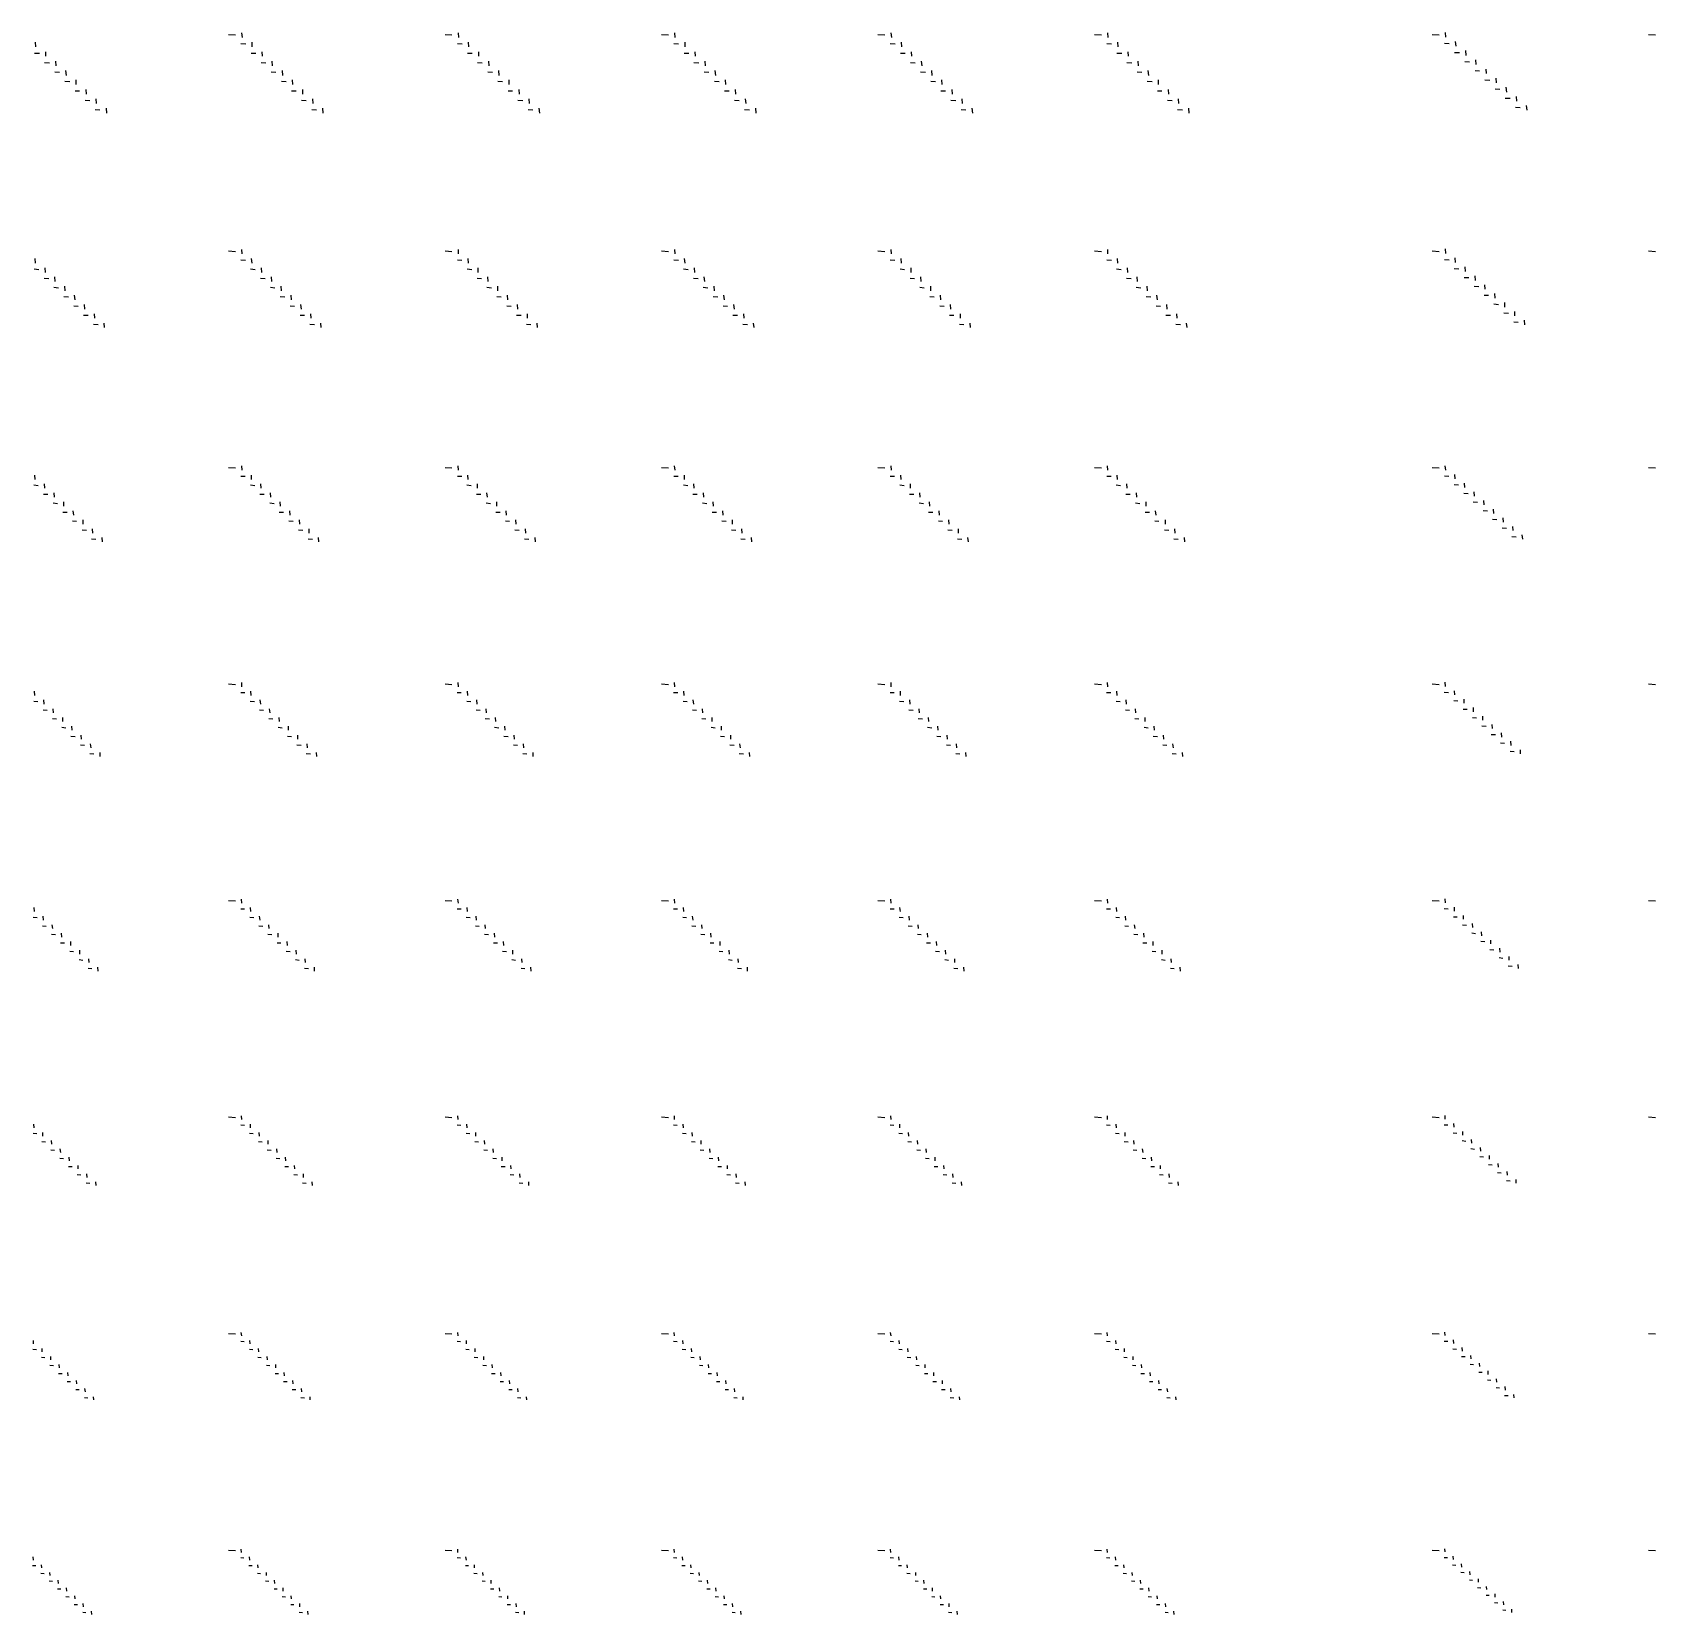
# Model space of a CAD drawing. Extents: x 0 to 300000, y 0 to 300000.
# Drawn here: x 149290 to 186780, y 187415 to 223950 of the extents above; entities that cross this region are included whole.
import ezdxf

# ---------------------------------------------------------------- set-up
doc = ezdxf.new("R2010")
doc.units = 0
doc.header["$MEASUREMENT"] = 0
doc.layers.get('0').update_dxf_attribs({"linetype": 'CONTINUOUS'})

msp = doc.modelspace()

# ---------------------------------------------------------------- linework, layer by layer
at = {"color": 7}
for p, q in [((153820, 223905), (153980, 223895)), ((154120, 223945), (154130, 223835)), ((158820, 223905), (158980, 223895)), ((159120, 223945), (159130, 223835)), ((163820, 223905), (163980, 223895)), ((164120, 223945), (164130, 223835)), ((168820, 223905), (168980, 223895)), ((169120, 223945), (169130, 223835)), ((173820, 223905), (173980, 223895)), ((174120, 223945), (174130, 223835)), ((181620, 223905), (181780, 223895)), ((181920, 223950), (181930, 223840)), ((186620, 223905), (186780, 223895)), ((149340, 223475), (149450, 223470)), ((149355, 223725), (149360, 223615)), ((149590, 223505), (149595, 223400)), ((154105, 223695), (154215, 223685)), ((154340, 223475), (154450, 223470)), ((154355, 223725), (154360, 223615)), ((154590, 223505), (154595, 223400)), ((159105, 223695), (159215, 223685)), ((159340, 223475), (159450, 223470)), ((159355, 223725), (159360, 223615)), ((159590, 223505), (159595, 223400)), ((164105, 223695), (164215, 223685)), ((164340, 223475), (164450, 223470)), ((164355, 223725), (164360, 223615)), ((164590, 223505), (164595, 223400)), ((169105, 223695), (169215, 223685)), ((169340, 223475), (169450, 223470)), ((169355, 223725), (169360, 223615)), ((169590, 223505), (169595, 223400)), ((174105, 223695), (174215, 223685)), ((174340, 223475), (174450, 223470)), ((174355, 223725), (174360, 223615)), ((174590, 223505), (174595, 223400)), ((181905, 223705), (182015, 223695)), ((182140, 223490), (182250, 223485)), ((182155, 223740), (182165, 223630)), ((182390, 223530), (182395, 223420)), ((149570, 223260), (149680, 223250)), ((149820, 223290), (149830, 223180)), ((150055, 223070), (150065, 222960)), ((154570, 223260), (154680, 223250)), ((154820, 223290), (154830, 223180)), ((155055, 223070), (155065, 222960)), ((159570, 223260), (159680, 223250)), ((159820, 223290), (159830, 223180)), ((160055, 223070), (160065, 222960)), ((164570, 223260), (164680, 223250)), ((164820, 223290), (164830, 223180)), ((165055, 223070), (165065, 222960)), ((169570, 223260), (169680, 223250)), ((169820, 223290), (169830, 223180)), ((170055, 223070), (170065, 222960)), ((174570, 223260), (174680, 223250)), ((174820, 223290), (174830, 223180)), ((175055, 223070), (175065, 222960)), ((182375, 223280), (182485, 223275)), ((182610, 223070), (182715, 223065)), ((182625, 223320), (182630, 223210)), ((182860, 223105), (182865, 223000)), ((149805, 223040), (149915, 223035)), ((150040, 222825), (150150, 222815)), ((150290, 222855), (150295, 222745)), ((154805, 223040), (154915, 223035)), ((155040, 222825), (155150, 222815)), ((155290, 222855), (155295, 222745)), ((159805, 223040), (159915, 223035)), ((160040, 222825), (160150, 222815)), ((160290, 222855), (160295, 222745)), ((164805, 223040), (164915, 223035)), ((165040, 222825), (165150, 222815)), ((165290, 222855), (165295, 222745)), ((169805, 223040), (169915, 223035)), ((170040, 222825), (170150, 222815)), ((170290, 222855), (170295, 222745)), ((174805, 223040), (174915, 223035)), ((175040, 222825), (175150, 222815)), ((175290, 222855), (175295, 222745)), ((182840, 222860), (182950, 222850)), ((183090, 222895), (183100, 222785)), ((150275, 222605), (150380, 222600)), ((150505, 222390), (150615, 222380)), ((150525, 222635), (150530, 222525)), ((150755, 222420), (150765, 222310)), ((155275, 222605), (155380, 222600)), ((155505, 222390), (155615, 222380)), ((155525, 222635), (155530, 222525)), ((155755, 222420), (155765, 222310)), ((160275, 222605), (160380, 222600)), ((160505, 222390), (160615, 222380)), ((160525, 222635), (160530, 222525)), ((160755, 222420), (160765, 222310)), ((165275, 222605), (165380, 222600)), ((165505, 222390), (165615, 222380)), ((165525, 222635), (165530, 222525)), ((165755, 222420), (165765, 222310)), ((170275, 222605), (170380, 222600)), ((170505, 222390), (170615, 222380)), ((170525, 222635), (170530, 222525)), ((170755, 222420), (170765, 222310)), ((175275, 222605), (175380, 222600)), ((175505, 222390), (175615, 222380)), ((175525, 222635), (175530, 222525)), ((175755, 222420), (175765, 222310)), ((183075, 222650), (183185, 222640)), ((183310, 222435), (183420, 222430)), ((183325, 222685), (183335, 222575)), ((183560, 222475), (183570, 222365)), ((150740, 222170), (150850, 222160)), ((150990, 222200), (151000, 222090)), ((155740, 222170), (155850, 222160)), ((155990, 222200), (156000, 222090)), ((160740, 222170), (160850, 222160)), ((160990, 222200), (161000, 222090)), ((165740, 222170), (165850, 222160)), ((165990, 222200), (166000, 222090)), ((170740, 222170), (170850, 222160)), ((170990, 222200), (171000, 222090)), ((175740, 222170), (175850, 222160)), ((175990, 222200), (176000, 222090)), ((183545, 222225), (183655, 222220)), ((183795, 222265), (183805, 222155)), ((181920, 218950), (181925, 218845)), ((149345, 218730), (149355, 218625)), ((153820, 218905), (153980, 218895)), ((154105, 218700), (154210, 218695)), ((154120, 218940), (154125, 218835)), ((154345, 218730), (154355, 218625)), ((158820, 218905), (158980, 218895)), ((159105, 218700), (159210, 218695)), ((159120, 218940), (159125, 218835)), ((159345, 218730), (159355, 218625)), ((163820, 218905), (163980, 218895)), ((164105, 218700), (164210, 218695)), ((164120, 218940), (164125, 218835)), ((164345, 218730), (164355, 218625)), ((168820, 218905), (168980, 218895)), ((169105, 218700), (169210, 218695)), ((169120, 218940), (169125, 218835)), ((169345, 218730), (169355, 218625)), ((173820, 218905), (173980, 218895)), ((174105, 218700), (174210, 218695)), ((174120, 218940), (174125, 218835)), ((174345, 218730), (174355, 218625)), ((181620, 218905), (181780, 218895)), ((181905, 218710), (182010, 218700)), ((182145, 218745), (182155, 218640)), ((186620, 218905), (186780, 218895)), ((149330, 218490), (149435, 218480)), ((149560, 218275), (149665, 218270)), ((149575, 218515), (149580, 218410)), ((149800, 218305), (149810, 218200)), ((154330, 218490), (154435, 218480)), ((154560, 218275), (154665, 218270)), ((154575, 218515), (154580, 218410)), ((154800, 218305), (154810, 218200)), ((159330, 218490), (159435, 218480)), ((159560, 218275), (159665, 218270)), ((159575, 218515), (159580, 218410)), ((159800, 218305), (159810, 218200)), ((164330, 218490), (164435, 218480)), ((164560, 218275), (164665, 218270)), ((164575, 218515), (164580, 218410)), ((164800, 218305), (164810, 218200)), ((169330, 218490), (169435, 218480)), ((169560, 218275), (169665, 218270)), ((169575, 218515), (169580, 218410)), ((169800, 218305), (169810, 218200)), ((174330, 218490), (174435, 218480)), ((174560, 218275), (174665, 218270)), ((174575, 218515), (174580, 218410)), ((174800, 218305), (174810, 218200)), ((182130, 218500), (182235, 218495)), ((182360, 218295), (182465, 218290)), ((182375, 218535), (182385, 218430)), ((182605, 218330), (182610, 218225)), ((149785, 218065), (149890, 218055)), ((150015, 217850), (150120, 217845)), ((150030, 218090), (150035, 217985)), ((150255, 217880), (150265, 217775)), ((154785, 218065), (154890, 218055)), ((155015, 217850), (155120, 217845)), ((155030, 218090), (155035, 217985)), ((155255, 217880), (155265, 217775)), ((159785, 218065), (159890, 218055)), ((160015, 217850), (160120, 217845)), ((160030, 218090), (160035, 217985)), ((160255, 217880), (160265, 217775)), ((164785, 218065), (164890, 218055)), ((165015, 217850), (165120, 217845)), ((165030, 218090), (165035, 217985)), ((165255, 217880), (165265, 217775)), ((169785, 218065), (169890, 218055)), ((170015, 217850), (170120, 217845)), ((170030, 218090), (170035, 217985)), ((170255, 217880), (170265, 217775)), ((174785, 218065), (174890, 218055)), ((175015, 217850), (175120, 217845)), ((175030, 218090), (175035, 217985)), ((175255, 217880), (175265, 217775)), ((182590, 218090), (182695, 218085)), ((182820, 217885), (182920, 217880)), ((182830, 218125), (182840, 218020)), ((183060, 217920), (183070, 217815)), ((150245, 217640), (150345, 217630)), ((150485, 217665), (150495, 217560)), ((150715, 217455), (150720, 217350)), ((155245, 217640), (155345, 217630)), ((155485, 217665), (155495, 217560)), ((155715, 217455), (155720, 217350)), ((160245, 217640), (160345, 217630)), ((160485, 217665), (160495, 217560)), ((160715, 217455), (160720, 217350)), ((165245, 217640), (165345, 217630)), ((165485, 217665), (165495, 217560)), ((165715, 217455), (165720, 217350)), ((170245, 217640), (170345, 217630)), ((170485, 217665), (170495, 217560)), ((170715, 217455), (170720, 217350)), ((175245, 217640), (175345, 217630)), ((175485, 217665), (175495, 217560)), ((175715, 217455), (175720, 217350)), ((183045, 217680), (183150, 217670)), ((183275, 217475), (183380, 217465)), ((183290, 217715), (183295, 217610)), ((183520, 217510), (183525, 217405)), ((150470, 217425), (150575, 217420)), ((150700, 217215), (150805, 217205)), ((150940, 217240), (150950, 217135)), ((155470, 217425), (155575, 217420)), ((155700, 217215), (155805, 217205)), ((155940, 217240), (155950, 217135)), ((160470, 217425), (160575, 217420)), ((160700, 217215), (160805, 217205)), ((160940, 217240), (160950, 217135)), ((165470, 217425), (165575, 217420)), ((165700, 217215), (165805, 217205)), ((165940, 217240), (165950, 217135)), ((170470, 217425), (170575, 217420)), ((170700, 217215), (170805, 217205)), ((170940, 217240), (170950, 217135)), ((175470, 217425), (175575, 217420)), ((175700, 217215), (175805, 217205)), ((175940, 217240), (175950, 217135)), ((183505, 217270), (183605, 217260)), ((183745, 217305), (183755, 217200)), ((149340, 213730), (149345, 213630)), ((153820, 213905), (153980, 213895)), ((154105, 213705), (154205, 213700)), ((154115, 213940), (154125, 213840)), ((154340, 213730), (154345, 213630)), ((158820, 213905), (158980, 213895)), ((159105, 213705), (159205, 213700)), ((159115, 213940), (159125, 213840)), ((159340, 213730), (159345, 213630)), ((163820, 213905), (163980, 213895)), ((164105, 213705), (164205, 213700)), ((164115, 213940), (164125, 213840)), ((164340, 213730), (164345, 213630)), ((168820, 213905), (168980, 213895)), ((169105, 213705), (169205, 213700)), ((169115, 213940), (169125, 213840)), ((169340, 213730), (169345, 213630)), ((173820, 213905), (173980, 213895)), ((174105, 213705), (174205, 213700)), ((174115, 213940), (174125, 213840)), ((174340, 213730), (174345, 213630)), ((181620, 213905), (181780, 213895)), ((181905, 213715), (182005, 213705)), ((181915, 213945), (181925, 213845)), ((182140, 213745), (182145, 213645)), ((186620, 213905), (186780, 213895)), ((149325, 213500), (149425, 213490)), ((149560, 213525), (149565, 213425)), ((154325, 213500), (154425, 213490)), ((154560, 213525), (154565, 213425)), ((159325, 213500), (159425, 213490)), ((159560, 213525), (159565, 213425)), ((164325, 213500), (164425, 213490)), ((164560, 213525), (164565, 213425)), ((169325, 213500), (169425, 213490)), ((169560, 213525), (169565, 213425)), ((174325, 213500), (174425, 213490)), ((174560, 213525), (174565, 213425)), ((182125, 213510), (182225, 213505)), ((182360, 213545), (182370, 213445)), ((182585, 213345), (182590, 213245)), ((149545, 213290), (149645, 213285)), ((149770, 213085), (149870, 213075)), ((149780, 213315), (149790, 213220)), ((150005, 213110), (150010, 213010)), ((154545, 213290), (154645, 213285)), ((154770, 213085), (154870, 213075)), ((154780, 213315), (154790, 213220)), ((155005, 213110), (155010, 213010)), ((159545, 213290), (159645, 213285)), ((159770, 213085), (159870, 213075)), ((159780, 213315), (159790, 213220)), ((160005, 213110), (160010, 213010)), ((164545, 213290), (164645, 213285)), ((164770, 213085), (164870, 213075)), ((164780, 213315), (164790, 213220)), ((165005, 213110), (165010, 213010)), ((169545, 213290), (169645, 213285)), ((169770, 213085), (169870, 213075)), ((169780, 213315), (169790, 213220)), ((170005, 213110), (170010, 213010)), ((174545, 213290), (174645, 213285)), ((174770, 213085), (174870, 213075)), ((174780, 213315), (174790, 213220)), ((175005, 213110), (175010, 213010)), ((182350, 213310), (182450, 213305)), ((182570, 213110), (182670, 213105)), ((182805, 213145), (182815, 213045)), ((183030, 212945), (183035, 212845)), ((149990, 212875), (150090, 212870)), ((150215, 212670), (150310, 212665)), ((150225, 212905), (150235, 212805)), ((150450, 212695), (150455, 212595)), ((154990, 212875), (155090, 212870)), ((155215, 212670), (155310, 212665)), ((155225, 212905), (155235, 212805)), ((155450, 212695), (155455, 212595)), ((159990, 212875), (160090, 212870)), ((160215, 212670), (160310, 212665)), ((160225, 212905), (160235, 212805)), ((160450, 212695), (160455, 212595)), ((164990, 212875), (165090, 212870)), ((165215, 212670), (165310, 212665)), ((165225, 212905), (165235, 212805)), ((165450, 212695), (165455, 212595)), ((169990, 212875), (170090, 212870)), ((170215, 212670), (170310, 212665)), ((170225, 212905), (170235, 212805)), ((170450, 212695), (170455, 212595)), ((174990, 212875), (175090, 212870)), ((175215, 212670), (175310, 212665)), ((175225, 212905), (175235, 212805)), ((175450, 212695), (175455, 212595)), ((182795, 212910), (182895, 212905)), ((183015, 212710), (183115, 212705)), ((183250, 212745), (183260, 212645)), ((150435, 212465), (150535, 212455)), ((150655, 212255), (150755, 212250)), ((150670, 212490), (150675, 212390)), ((150890, 212285), (150900, 212185)), ((155435, 212465), (155535, 212455)), ((155655, 212255), (155755, 212250)), ((155670, 212490), (155675, 212390)), ((155890, 212285), (155900, 212185)), ((160435, 212465), (160535, 212455)), ((160655, 212255), (160755, 212250)), ((160670, 212490), (160675, 212390)), ((160890, 212285), (160900, 212185)), ((165435, 212465), (165535, 212455)), ((165655, 212255), (165755, 212250)), ((165670, 212490), (165675, 212390)), ((165890, 212285), (165900, 212185)), ((170435, 212465), (170535, 212455)), ((170655, 212255), (170755, 212250)), ((170670, 212490), (170675, 212390)), ((170890, 212285), (170900, 212185)), ((175435, 212465), (175535, 212455)), ((175655, 212255), (175755, 212250)), ((175670, 212490), (175675, 212390)), ((175890, 212285), (175900, 212185)), ((183240, 212510), (183340, 212505)), ((183460, 212310), (183560, 212305)), ((183475, 212545), (183480, 212445)), ((183695, 212345), (183705, 212245)), ((153820, 208905), (153980, 208895)), ((154115, 208935), (154120, 208840)), ((158820, 208905), (158980, 208895)), ((159115, 208935), (159120, 208840)), ((163820, 208905), (163980, 208895)), ((164115, 208935), (164120, 208840)), ((168820, 208905), (168980, 208895)), ((169115, 208935), (169120, 208840)), ((173820, 208905), (173980, 208895)), ((174115, 208935), (174120, 208840)), ((181620, 208905), (181780, 208895)), ((181915, 208945), (181920, 208850)), ((186620, 208905), (186780, 208895)), ((149320, 208510), (149415, 208500)), ((149330, 208735), (149335, 208640)), ((149545, 208535), (149555, 208440)), ((154100, 208710), (154195, 208705)), ((154320, 208510), (154415, 208500)), ((154330, 208735), (154335, 208640)), ((154545, 208535), (154555, 208440)), ((159100, 208710), (159195, 208705)), ((159320, 208510), (159415, 208500)), ((159330, 208735), (159335, 208640)), ((159545, 208535), (159555, 208440)), ((164100, 208710), (164195, 208705)), ((164320, 208510), (164415, 208500)), ((164330, 208735), (164335, 208640)), ((164545, 208535), (164555, 208440)), ((169100, 208710), (169195, 208705)), ((169320, 208510), (169415, 208500)), ((169330, 208735), (169335, 208640)), ((169545, 208535), (169555, 208440)), ((174100, 208710), (174195, 208705)), ((174320, 208510), (174415, 208500)), ((174330, 208735), (174335, 208640)), ((174545, 208535), (174555, 208440)), ((181900, 208715), (181995, 208710)), ((182120, 208520), (182215, 208515)), ((182130, 208750), (182135, 208655)), ((182350, 208555), (182355, 208460)), ((149535, 208305), (149630, 208300)), ((149750, 208105), (149845, 208100)), ((149760, 208330), (149770, 208235)), ((149980, 208130), (149985, 208035)), ((154535, 208305), (154630, 208300)), ((154750, 208105), (154845, 208100)), ((154760, 208330), (154770, 208235)), ((154980, 208130), (154985, 208035)), ((159535, 208305), (159630, 208300)), ((159750, 208105), (159845, 208100)), ((159760, 208330), (159770, 208235)), ((159980, 208130), (159985, 208035)), ((164535, 208305), (164630, 208300)), ((164750, 208105), (164845, 208100)), ((164760, 208330), (164770, 208235)), ((164980, 208130), (164985, 208035)), ((169535, 208305), (169630, 208300)), ((169750, 208105), (169845, 208100)), ((169760, 208330), (169770, 208235)), ((169980, 208130), (169985, 208035)), ((174535, 208305), (174630, 208300)), ((174750, 208105), (174845, 208100)), ((174760, 208330), (174770, 208235)), ((174980, 208130), (174985, 208035)), ((182335, 208325), (182430, 208320)), ((182550, 208130), (182645, 208125)), ((182565, 208360), (182570, 208265)), ((182780, 208165), (182785, 208070)), ((149965, 207905), (150060, 207895)), ((150180, 207700), (150275, 207695)), ((150195, 207930), (150200, 207835)), ((150410, 207725), (150415, 207630)), ((154965, 207905), (155060, 207895)), ((155180, 207700), (155275, 207695)), ((155195, 207930), (155200, 207835)), ((155410, 207725), (155415, 207630)), ((159965, 207905), (160060, 207895)), ((160180, 207700), (160275, 207695)), ((160195, 207930), (160200, 207835)), ((160410, 207725), (160415, 207630)), ((164965, 207905), (165060, 207895)), ((165180, 207700), (165275, 207695)), ((165195, 207930), (165200, 207835)), ((165410, 207725), (165415, 207630)), ((169965, 207905), (170060, 207895)), ((170180, 207700), (170275, 207695)), ((170195, 207930), (170200, 207835)), ((170410, 207725), (170415, 207630)), ((174965, 207905), (175060, 207895)), ((175180, 207700), (175275, 207695)), ((175195, 207930), (175200, 207835)), ((175410, 207725), (175415, 207630)), ((182770, 207935), (182865, 207930)), ((182985, 207740), (183080, 207735)), ((183000, 207970), (183005, 207875)), ((183215, 207775), (183220, 207680)), ((150400, 207500), (150495, 207495)), ((150625, 207525), (150635, 207430)), ((150845, 207325), (150850, 207230)), ((155400, 207500), (155495, 207495)), ((155625, 207525), (155635, 207430)), ((155845, 207325), (155850, 207230)), ((160400, 207500), (160495, 207495)), ((160625, 207525), (160635, 207430)), ((160845, 207325), (160850, 207230)), ((165400, 207500), (165495, 207495)), ((165625, 207525), (165635, 207430)), ((165845, 207325), (165850, 207230)), ((170400, 207500), (170495, 207495)), ((170625, 207525), (170635, 207430)), ((170845, 207325), (170850, 207230)), ((175400, 207500), (175495, 207495)), ((175625, 207525), (175635, 207430)), ((175845, 207325), (175850, 207230)), ((183200, 207545), (183295, 207540)), ((183420, 207350), (183515, 207345)), ((183430, 207580), (183440, 207485)), ((183650, 207385), (183655, 207290)), ((150615, 207300), (150710, 207290)), ((155615, 207300), (155710, 207290)), ((160615, 207300), (160710, 207290)), ((165615, 207300), (165710, 207290)), ((170615, 207300), (170710, 207290)), ((175615, 207300), (175710, 207290)), ((149320, 203740), (149330, 203650)), ((153820, 203905), (153980, 203895)), ((154100, 203715), (154190, 203710)), ((154110, 203935), (154120, 203845)), ((154320, 203740), (154330, 203650)), ((158820, 203905), (158980, 203895)), ((159100, 203715), (159190, 203710)), ((159110, 203935), (159120, 203845)), ((159320, 203740), (159330, 203650)), ((163820, 203905), (163980, 203895)), ((164100, 203715), (164190, 203710)), ((164110, 203935), (164120, 203845)), ((164320, 203740), (164330, 203650)), ((168820, 203905), (168980, 203895)), ((169100, 203715), (169190, 203710)), ((169110, 203935), (169120, 203845)), ((169320, 203740), (169330, 203650)), ((173820, 203905), (173980, 203895)), ((174100, 203715), (174190, 203710)), ((174110, 203935), (174120, 203845)), ((174320, 203740), (174330, 203650)), ((181620, 203905), (181780, 203895)), ((181900, 203720), (181990, 203715)), ((181910, 203940), (181920, 203850)), ((182125, 203750), (182130, 203660)), ((186620, 203905), (186780, 203895)), ((149310, 203520), (149400, 203510)), ((149520, 203320), (149610, 203315)), ((149530, 203540), (149540, 203450)), ((149740, 203345), (149750, 203255)), ((154310, 203520), (154400, 203510)), ((154520, 203320), (154610, 203315)), ((154530, 203540), (154540, 203450)), ((154740, 203345), (154750, 203255)), ((159310, 203520), (159400, 203510)), ((159520, 203320), (159610, 203315)), ((159530, 203540), (159540, 203450)), ((159740, 203345), (159750, 203255)), ((164310, 203520), (164400, 203510)), ((164520, 203320), (164610, 203315)), ((164530, 203540), (164540, 203450)), ((164740, 203345), (164750, 203255)), ((169310, 203520), (169400, 203510)), ((169520, 203320), (169610, 203315)), ((169530, 203540), (169540, 203450)), ((169740, 203345), (169750, 203255)), ((174310, 203520), (174400, 203510)), ((174520, 203320), (174610, 203315)), ((174530, 203540), (174540, 203450)), ((174740, 203345), (174750, 203255)), ((182110, 203530), (182200, 203525)), ((182325, 203340), (182415, 203335)), ((182335, 203560), (182340, 203470)), ((182545, 203370), (182550, 203280)), ((149730, 203125), (149820, 203120)), ((149940, 202930), (150030, 202925)), ((149955, 203150), (149960, 203060)), ((150165, 202955), (150170, 202865)), ((154730, 203125), (154820, 203120)), ((154940, 202930), (155030, 202925)), ((154955, 203150), (154960, 203060)), ((155165, 202955), (155170, 202865)), ((159730, 203125), (159820, 203120)), ((159940, 202930), (160030, 202925)), ((159955, 203150), (159960, 203060)), ((160165, 202955), (160170, 202865)), ((164730, 203125), (164820, 203120)), ((164940, 202930), (165030, 202925)), ((164955, 203150), (164960, 203060)), ((165165, 202955), (165170, 202865)), ((169730, 203125), (169820, 203120)), ((169940, 202930), (170030, 202925)), ((169955, 203150), (169960, 203060)), ((170165, 202955), (170170, 202865)), ((174730, 203125), (174820, 203120)), ((174940, 202930), (175030, 202925)), ((174955, 203150), (174960, 203060)), ((175165, 202955), (175170, 202865)), ((182535, 203155), (182625, 203145)), ((182745, 202965), (182835, 202955)), ((182755, 203180), (182760, 203090)), ((182965, 202990), (182970, 202900)), ((150150, 202735), (150240, 202730)), ((150365, 202540), (150450, 202530)), ((150375, 202755), (150380, 202665)), ((150585, 202560), (150590, 202470)), ((155150, 202735), (155240, 202730)), ((155365, 202540), (155450, 202530)), ((155375, 202755), (155380, 202665)), ((155585, 202560), (155590, 202470)), ((160150, 202735), (160240, 202730)), ((160365, 202540), (160450, 202530)), ((160375, 202755), (160380, 202665)), ((160585, 202560), (160590, 202470)), ((165150, 202735), (165240, 202730)), ((165365, 202540), (165450, 202530)), ((165375, 202755), (165380, 202665)), ((165585, 202560), (165590, 202470)), ((170150, 202735), (170240, 202730)), ((170365, 202540), (170450, 202530)), ((170375, 202755), (170380, 202665)), ((170585, 202560), (170590, 202470)), ((175150, 202735), (175240, 202730)), ((175365, 202540), (175450, 202530)), ((175375, 202755), (175380, 202665)), ((175585, 202560), (175590, 202470)), ((182955, 202775), (183045, 202765)), ((183165, 202585), (183255, 202575)), ((183175, 202800), (183185, 202710)), ((183390, 202610), (183395, 202525)), ((150575, 202340), (150665, 202335)), ((150795, 202365), (150800, 202275)), ((155575, 202340), (155665, 202335)), ((155795, 202365), (155800, 202275)), ((160575, 202340), (160665, 202335)), ((160795, 202365), (160800, 202275)), ((165575, 202340), (165665, 202335)), ((165795, 202365), (165800, 202275)), ((170575, 202340), (170665, 202335)), ((170795, 202365), (170800, 202275)), ((175575, 202340), (175665, 202335)), ((175795, 202365), (175800, 202275)), ((183375, 202395), (183465, 202385)), ((183600, 202425), (183605, 202335)), ((149315, 198740), (149320, 198655)), ((153820, 198905), (153980, 198895)), ((154100, 198720), (154185, 198715)), ((154110, 198930), (154115, 198845)), ((154315, 198740), (154320, 198655)), ((158820, 198905), (158980, 198895)), ((159100, 198720), (159185, 198715)), ((159110, 198930), (159115, 198845)), ((159315, 198740), (159320, 198655)), ((163820, 198905), (163980, 198895)), ((164100, 198720), (164185, 198715)), ((164110, 198930), (164115, 198845)), ((164315, 198740), (164320, 198655)), ((168820, 198905), (168980, 198895)), ((169100, 198720), (169185, 198715)), ((169110, 198930), (169115, 198845)), ((169315, 198740), (169320, 198655)), ((173820, 198905), (173980, 198895)), ((174100, 198720), (174185, 198715)), ((174110, 198930), (174115, 198845)), ((174315, 198740), (174320, 198655)), ((181620, 198905), (181780, 198895)), ((181900, 198725), (181985, 198720)), ((181910, 198940), (181915, 198855)), ((182115, 198755), (182120, 198670)), ((186620, 198905), (186780, 198895)), ((149305, 198530), (149390, 198525)), ((149510, 198340), (149595, 198330)), ((149520, 198550), (149525, 198465)), ((149725, 198360), (149730, 198275)), ((154305, 198530), (154390, 198525)), ((154510, 198340), (154595, 198330)), ((154520, 198550), (154525, 198465)), ((154725, 198360), (154730, 198275)), ((159305, 198530), (159390, 198525)), ((159510, 198340), (159595, 198330)), ((159520, 198550), (159525, 198465)), ((159725, 198360), (159730, 198275)), ((164305, 198530), (164390, 198525)), ((164510, 198340), (164595, 198330)), ((164520, 198550), (164525, 198465)), ((164725, 198360), (164730, 198275)), ((169305, 198530), (169390, 198525)), ((169510, 198340), (169595, 198330)), ((169520, 198550), (169525, 198465)), ((169725, 198360), (169730, 198275)), ((174305, 198530), (174390, 198525)), ((174510, 198340), (174595, 198330)), ((174520, 198550), (174525, 198465)), ((174725, 198360), (174730, 198275)), ((182105, 198540), (182190, 198535)), ((182310, 198360), (182395, 198350)), ((182320, 198570), (182325, 198485)), ((182525, 198385), (182530, 198300)), ((149715, 198150), (149800, 198140)), ((149920, 197955), (150005, 197950)), ((149925, 198170), (149935, 198085)), ((150130, 197980), (150135, 197895)), ((154715, 198150), (154800, 198140)), ((154920, 197955), (155005, 197950)), ((154925, 198170), (154935, 198085)), ((155130, 197980), (155135, 197895)), ((159715, 198150), (159800, 198140)), ((159920, 197955), (160005, 197950)), ((159925, 198170), (159935, 198085)), ((160130, 197980), (160135, 197895)), ((164715, 198150), (164800, 198140)), ((164920, 197955), (165005, 197950)), ((164925, 198170), (164935, 198085)), ((165130, 197980), (165135, 197895)), ((169715, 198150), (169800, 198140)), ((169920, 197955), (170005, 197950)), ((169925, 198170), (169935, 198085)), ((170130, 197980), (170135, 197895)), ((174715, 198150), (174800, 198140)), ((174920, 197955), (175005, 197950)), ((174925, 198170), (174935, 198085)), ((175130, 197980), (175135, 197895)), ((182515, 198175), (182600, 198165)), ((182720, 197990), (182805, 197985)), ((182730, 198200), (182735, 198115)), ((182935, 198015), (182940, 197930)), ((150120, 197765), (150205, 197760)), ((150325, 197575), (150410, 197570)), ((150335, 197785), (150340, 197705)), ((150540, 197595), (150545, 197510)), ((155120, 197765), (155205, 197760)), ((155325, 197575), (155410, 197570)), ((155335, 197785), (155340, 197705)), ((155540, 197595), (155545, 197510)), ((160120, 197765), (160205, 197760)), ((160325, 197575), (160410, 197570)), ((160335, 197785), (160340, 197705)), ((160540, 197595), (160545, 197510)), ((165120, 197765), (165205, 197760)), ((165325, 197575), (165410, 197570)), ((165335, 197785), (165340, 197705)), ((165540, 197595), (165545, 197510)), ((170120, 197765), (170205, 197760)), ((170325, 197575), (170410, 197570)), ((170335, 197785), (170340, 197705)), ((170540, 197595), (170545, 197510)), ((175120, 197765), (175205, 197760)), ((175325, 197575), (175410, 197570)), ((175335, 197785), (175340, 197705)), ((175540, 197595), (175545, 197510)), ((182925, 197805), (183010, 197800)), ((183130, 197620), (183215, 197615)), ((183140, 197830), (183145, 197745)), ((183345, 197645), (183350, 197560)), ((150530, 197385), (150615, 197380)), ((150745, 197405), (150750, 197320)), ((155530, 197385), (155615, 197380)), ((155745, 197405), (155750, 197320)), ((160530, 197385), (160615, 197380)), ((160745, 197405), (160750, 197320)), ((165530, 197385), (165615, 197380)), ((165745, 197405), (165750, 197320)), ((170530, 197385), (170615, 197380)), ((170745, 197405), (170750, 197320)), ((175530, 197385), (175615, 197380)), ((175745, 197405), (175750, 197320)), ((183335, 197435), (183420, 197430)), ((183550, 197460), (183555, 197380)), ((153820, 193905), (153980, 193895)), ((154105, 193930), (154115, 193850)), ((158820, 193905), (158980, 193895)), ((159105, 193930), (159115, 193850)), ((163820, 193905), (163980, 193895)), ((164105, 193930), (164115, 193850)), ((168820, 193905), (168980, 193895)), ((169105, 193930), (169115, 193850)), ((173820, 193905), (173980, 193895)), ((174105, 193930), (174115, 193850)), ((181620, 193905), (181780, 193895)), ((181905, 193935), (181915, 193855)), ((186620, 193905), (186780, 193895)), ((149300, 193540), (149380, 193535)), ((149305, 193745), (149310, 193665)), ((149505, 193560), (149510, 193480)), ((154100, 193725), (154180, 193720)), ((154300, 193540), (154380, 193535)), ((154305, 193745), (154310, 193665)), ((154505, 193560), (154510, 193480)), ((159100, 193725), (159180, 193720)), ((159300, 193540), (159380, 193535)), ((159305, 193745), (159310, 193665)), ((159505, 193560), (159510, 193480)), ((164100, 193725), (164180, 193720)), ((164300, 193540), (164380, 193535)), ((164305, 193745), (164310, 193665)), ((164505, 193560), (164510, 193480)), ((169100, 193725), (169180, 193720)), ((169300, 193540), (169380, 193535)), ((169305, 193745), (169310, 193665)), ((169505, 193560), (169510, 193480)), ((174100, 193725), (174180, 193720)), ((174300, 193540), (174380, 193535)), ((174305, 193745), (174310, 193665)), ((174505, 193560), (174510, 193480)), ((181900, 193730), (181980, 193725)), ((182100, 193550), (182180, 193545)), ((182105, 193755), (182110, 193675)), ((182305, 193580), (182310, 193500)), ((149495, 193355), (149575, 193350)), ((149695, 193170), (149775, 193165)), ((149705, 193375), (149710, 193295)), ((149900, 193190), (149905, 193110)), ((154495, 193355), (154575, 193350)), ((154695, 193170), (154775, 193165)), ((154705, 193375), (154710, 193295)), ((154900, 193190), (154905, 193110)), ((159495, 193355), (159575, 193350)), ((159695, 193170), (159775, 193165)), ((159705, 193375), (159710, 193295)), ((159900, 193190), (159905, 193110)), ((164495, 193355), (164575, 193350)), ((164695, 193170), (164775, 193165)), ((164705, 193375), (164710, 193295)), ((164900, 193190), (164905, 193110)), ((169495, 193355), (169575, 193350)), ((169695, 193170), (169775, 193165)), ((169705, 193375), (169710, 193295)), ((169900, 193190), (169905, 193110)), ((174495, 193355), (174575, 193350)), ((174695, 193170), (174775, 193165)), ((174705, 193375), (174710, 193295)), ((174900, 193190), (174905, 193110)), ((182300, 193375), (182380, 193370)), ((182495, 193195), (182575, 193190)), ((182505, 193400), (182510, 193320)), ((182705, 193220), (182710, 193140)), ((149895, 192985), (149975, 192980)), ((150090, 192800), (150170, 192795)), ((150100, 193005), (150105, 192925)), ((150300, 192820), (150305, 192740)), ((154895, 192985), (154975, 192980)), ((155090, 192800), (155170, 192795)), ((155100, 193005), (155105, 192925)), ((155300, 192820), (155305, 192740)), ((159895, 192985), (159975, 192980)), ((160090, 192800), (160170, 192795)), ((160100, 193005), (160105, 192925)), ((160300, 192820), (160305, 192740)), ((164895, 192985), (164975, 192980)), ((165090, 192800), (165170, 192795)), ((165100, 193005), (165105, 192925)), ((165300, 192820), (165305, 192740)), ((169895, 192985), (169975, 192980)), ((170090, 192800), (170170, 192795)), ((170100, 193005), (170105, 192925)), ((170300, 192820), (170305, 192740)), ((174895, 192985), (174975, 192980)), ((175090, 192800), (175170, 192795)), ((175100, 193005), (175105, 192925)), ((175300, 192820), (175305, 192740)), ((182695, 193015), (182775, 193010)), ((182895, 192835), (182975, 192830)), ((182905, 193040), (182910, 192960)), ((183100, 192860), (183105, 192780)), ((150290, 192615), (150370, 192610)), ((150490, 192430), (150570, 192420)), ((150495, 192635), (150505, 192555)), ((150695, 192445), (150700, 192370)), ((155290, 192615), (155370, 192610)), ((155490, 192430), (155570, 192420)), ((155495, 192635), (155505, 192555)), ((155695, 192445), (155700, 192370)), ((160290, 192615), (160370, 192610)), ((160490, 192430), (160570, 192420)), ((160495, 192635), (160505, 192555)), ((160695, 192445), (160700, 192370)), ((165290, 192615), (165370, 192610)), ((165490, 192430), (165570, 192420)), ((165495, 192635), (165505, 192555)), ((165695, 192445), (165700, 192370)), ((170290, 192615), (170370, 192610)), ((170490, 192430), (170570, 192420)), ((170495, 192635), (170505, 192555)), ((170695, 192445), (170700, 192370)), ((175290, 192615), (175370, 192610)), ((175490, 192430), (175570, 192420)), ((175495, 192635), (175505, 192555)), ((175695, 192445), (175700, 192370)), ((183095, 192655), (183175, 192650)), ((183295, 192475), (183375, 192470)), ((183300, 192680), (183305, 192600)), ((183500, 192500), (183505, 192420)), ((149295, 188745), (149305, 188670)), ((153820, 188905), (153980, 188895)), ((154100, 188730), (154175, 188725)), ((154105, 188925), (154110, 188850)), ((154295, 188745), (154305, 188670)), ((158820, 188905), (158980, 188895)), ((159100, 188730), (159175, 188725)), ((159105, 188925), (159110, 188850)), ((159295, 188745), (159305, 188670)), ((163820, 188905), (163980, 188895)), ((164100, 188730), (164175, 188725)), ((164105, 188925), (164110, 188850)), ((164295, 188745), (164305, 188670)), ((168820, 188905), (168980, 188895)), ((169100, 188730), (169175, 188725)), ((169105, 188925), (169110, 188850)), ((169295, 188745), (169305, 188670)), ((173820, 188905), (173980, 188895)), ((174100, 188730), (174175, 188725)), ((174105, 188925), (174110, 188850)), ((174295, 188745), (174305, 188670)), ((181620, 188905), (181780, 188895)), ((181900, 188735), (181975, 188730)), ((181905, 188935), (181910, 188860)), ((182100, 188760), (182105, 188685)), ((182290, 188585), (182295, 188510)), ((186620, 188905), (186780, 188895)), ((149290, 188550), (149365, 188545)), ((149485, 188370), (149560, 188365)), ((149490, 188565), (149495, 188490)), ((149685, 188385), (149690, 188315)), ((149875, 188210), (149880, 188135)), ((154290, 188550), (154365, 188545)), ((154485, 188370), (154560, 188365)), ((154490, 188565), (154495, 188490)), ((154685, 188385), (154690, 188315)), ((154875, 188210), (154880, 188135)), ((159290, 188550), (159365, 188545)), ((159485, 188370), (159560, 188365)), ((159490, 188565), (159495, 188490)), ((159685, 188385), (159690, 188315)), ((159875, 188210), (159880, 188135)), ((164290, 188550), (164365, 188545)), ((164485, 188370), (164560, 188365)), ((164490, 188565), (164495, 188490)), ((164685, 188385), (164690, 188315)), ((164875, 188210), (164880, 188135)), ((169290, 188550), (169365, 188545)), ((169485, 188370), (169560, 188365)), ((169490, 188565), (169495, 188490)), ((169685, 188385), (169690, 188315)), ((169875, 188210), (169880, 188135)), ((174290, 188550), (174365, 188545)), ((174485, 188370), (174560, 188365)), ((174490, 188565), (174495, 188490)), ((174685, 188385), (174690, 188315)), ((174875, 188210), (174880, 188135)), ((182090, 188560), (182165, 188555)), ((182285, 188390), (182360, 188385)), ((182480, 188215), (182555, 188210)), ((182485, 188410), (182490, 188335)), ((182680, 188240), (182685, 188165)), ((149675, 188190), (149750, 188185)), ((149870, 188010), (149945, 188005)), ((150060, 187830), (150135, 187825)), ((150070, 188030), (150075, 187955)), ((150260, 187850), (150265, 187775)), ((154675, 188190), (154750, 188185)), ((154870, 188010), (154945, 188005)), ((155060, 187830), (155135, 187825)), ((155070, 188030), (155075, 187955)), ((155260, 187850), (155265, 187775)), ((159675, 188190), (159750, 188185)), ((159870, 188010), (159945, 188005)), ((160060, 187830), (160135, 187825)), ((160070, 188030), (160075, 187955)), ((160260, 187850), (160265, 187775)), ((164675, 188190), (164750, 188185)), ((164870, 188010), (164945, 188005)), ((165060, 187830), (165135, 187825)), ((165070, 188030), (165075, 187955)), ((165260, 187850), (165265, 187775)), ((169675, 188190), (169750, 188185)), ((169870, 188010), (169945, 188005)), ((170060, 187830), (170135, 187825)), ((170070, 188030), (170075, 187955)), ((170260, 187850), (170265, 187775)), ((174675, 188190), (174750, 188185)), ((174870, 188010), (174945, 188005)), ((175060, 187830), (175135, 187825)), ((175070, 188030), (175075, 187955)), ((175260, 187850), (175265, 187775)), ((182670, 188040), (182745, 188035)), ((182865, 187865), (182940, 187860)), ((182870, 188065), (182875, 187990)), ((183065, 187890), (183070, 187815)), ((150255, 187650), (150330, 187645)), ((150450, 187470), (150525, 187465)), ((150455, 187670), (150460, 187595)), ((150645, 187490), (150650, 187415)), ((155255, 187650), (155330, 187645)), ((155450, 187470), (155525, 187465)), ((155455, 187670), (155460, 187595)), ((155645, 187490), (155650, 187415)), ((160255, 187650), (160330, 187645)), ((160450, 187470), (160525, 187465)), ((160455, 187670), (160460, 187595)), ((160645, 187490), (160650, 187415)), ((165255, 187650), (165330, 187645)), ((165450, 187470), (165525, 187465)), ((165455, 187670), (165460, 187595)), ((165645, 187490), (165650, 187415)), ((170255, 187650), (170330, 187645)), ((170450, 187470), (170525, 187465)), ((170455, 187670), (170460, 187595)), ((170645, 187490), (170650, 187415)), ((175255, 187650), (175330, 187645)), ((175450, 187470), (175525, 187465)), ((175455, 187670), (175460, 187595)), ((175645, 187490), (175650, 187415)), ((183060, 187690), (183135, 187685)), ((183250, 187520), (183325, 187515)), ((183260, 187715), (183265, 187640)), ((183450, 187540), (183455, 187465))]:
    msp.add_line(p, q, dxfattribs=at)

doc.saveas('drawing.dxf')
